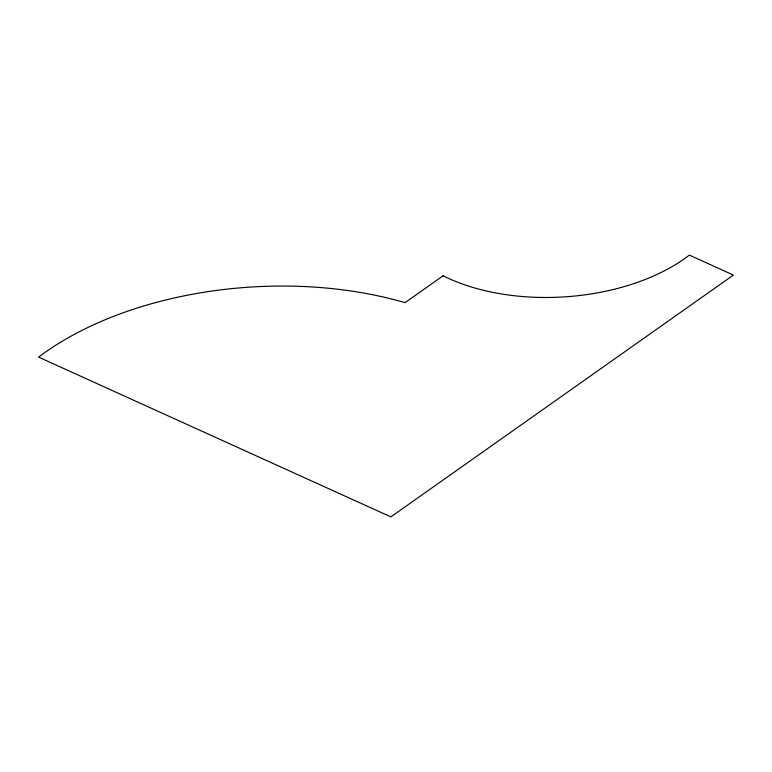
<?xml version="1.0" encoding="UTF-8"?>
<svg xmlns="http://www.w3.org/2000/svg" width="772" height="772" viewBox="0 0 772 772"><rect width="100%" height="100%" fill="white"/><g stroke="black" fill="none" stroke-linecap="round" stroke-linejoin="round"><path stroke-width="1.16" d="M443.089 275.797L405.03 302.663A286.171 163.732 -3.6 0 0 38.6 357.118L390.864 516.893L733.4 275.073L689.367 255.107A167.35 95.747 -3.6 0 1 443.089 275.797"/></g></svg>
